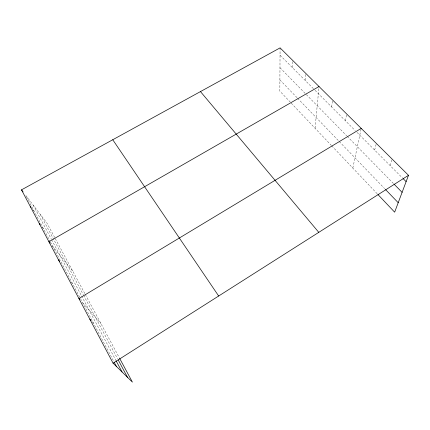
<?xml version="1.0" encoding="UTF-8"?>
<svg xmlns="http://www.w3.org/2000/svg" width="430" height="430" viewBox="0 0 430 430"><rect width="100%" height="100%" fill="white"/><g stroke="black" fill="none" stroke-linecap="round" stroke-linejoin="round"><path stroke-width="0.32" stroke-dasharray="2.15 1.61" d="M280.075 47.88L279.839 91.117L290.293 102.136M292.357 67.558L292.594 60.307M305.123 80.362L305.574 73.181M315.066 128.258L318.969 87.182M331.67 106.973L332.578 99.975M345.467 120.814L346.628 113.918M352.82 168.065L361.216 128.393M374.643 150.065L376.368 143.426M390.08 165.545L392.117 159.057M280.032 55.201L314.577 89.838M315.05 90.311L355.164 130.537M357.013 132.386L402.824 178.326M279.968 67.693L346.725 135.832M347.187 136.305L393.66 183.734M279.898 79.889L297.125 97.771M297.592 98.255L338.797 141.035M339.259 141.513L384.635 188.619M291.201 103.098L331.277 145.351M331.729 145.824L377.524 194.102M92.251 321.812L93.477 323.15M82.727 302.86L100.959 323.602M71.541 282.381L72.412 283.402M52.186 245.761L72.896 271.373M42.065 227.088L43.591 229.018M32.605 209.442L34.545 211.942M54.685 237.489L46.972 223.132L25.848 195.526L50.181 241.45M55.303 238.639L85.022 293.948M85.333 294.523L119.287 357.712M40.404 214.549L83.28 294.679M83.587 295.254L117.573 358.77M33.234 205.174L51.342 239.177M51.648 239.757L81.248 295.34M81.566 295.931L115.885 360.378M50.498 242.042L80.222 298.14M80.539 298.732L113.638 361.205"/><path stroke-width="0.64" d="M119.605 358.298L132.402 382.119L113.058 363.151L21.5 189.845L280.075 47.88L408.5 175.311L394.659 212.173L377.975 194.58M113.058 363.151L408.5 175.311M361.216 128.393L78.927 298.538L79.77 299.5M319.028 86.537L48.891 241.687L50.127 243.219M403.292 178.799L406.124 181.637M394.127 184.212L402.104 192.355M385.538 189.56L398.212 202.713M89.806 319.135L91.031 320.474M200.471 91.59L318.791 232.35M58.491 259.865L59.7 261.322M39.393 223.707L40.157 224.675M30.267 206.443L31.046 207.443M21.5 189.845L23.08 191.909M112.757 139.745L218.666 296.007M118.196 359.926L127.49 377.298M116.197 360.958L122.066 371.982M114.256 362.366L116.417 366.441"/></g></svg>
